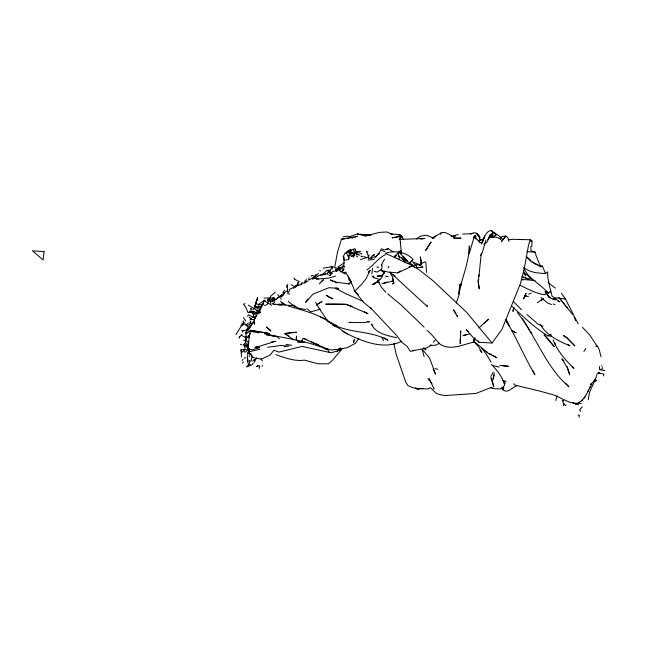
<?xml version="1.0" encoding="UTF-8"?>
<svg xmlns="http://www.w3.org/2000/svg" width="649" height="649" viewBox="0 0 649 649"><rect width="100%" height="100%" fill="white"/><g stroke="black" fill="none" stroke-linecap="round" stroke-linejoin="round"><path stroke-width="0.97" d="M343.84 269.197L344.027 256.963M353.729 340.587L353.697 342.485L354.541 339.24M399.143 259.568L399.216 255.665M249.24 351.336L249.321 349.308L248.794 350.947L249.24 351.336L247.853 352.894L247.285 360.649L248.672 365.225L246.798 366.133M479.668 240.828L479.838 236.431L476.488 233.275L474.119 232.65L470.428 234.111M490.733 237.51L492.81 235.53L492.899 233.275L491.407 230.354C484.446 231.855 484.251 239.059 481.363 244L484.698 235.985M248.145 347.215L248.21 348.773L249.184 335.833L250.701 332.661M246.466 340.709L246.539 339.265M248.421 345.033L248.453 344.408L244.219 346.079L243.432 344.351L248.364 345.438L244.219 346.079L244.851 345.909L244.981 349.3L241.485 352.788M257.004 310.165L256.915 311.796L258.846 311.625M296.26 340.547L296.528 336.06L296.277 338.04M481.274 253.337L478.386 281.788L479.238 288.846L477.989 281.268L478.272 279.411M508.208 239.732L513.562 239.303L530.403 239.749L532.075 241.144L531.75 246.498L530.817 246.636L531.028 250.798L535.425 252.218L535.863 255.073L540.576 266.723L542.499 266.171L545.395 273.505L547.537 271.785L547.902 278.161L550.717 291.369L548.308 293.316C541.006 284.084 528.781 279.297 523.905 268.305M427.074 330.357L431.285 334.211L439.56 343.873C450.422 351.352 462.559 344.408 473.819 342.169L473.9 341.001M595.49 380.63L595.62 378.756M256.428 301.923L256.274 303.951L262.788 305.014L263.989 300.609L271.558 305.233M563.17 400.53L562.999 402.648L565.425 405.625L566.123 404.798M247.853 352.894L248.364 353.332L248.526 351.044L250.173 354.33L249.378 356.536M371.861 273.854L372.502 268.199M259.251 368.551L259.576 365.728L256.55 366.604L257.953 365.33M248.364 353.332L248.494 352.261M596.829 374.83C596.098 378.529 593.64 382.358 590.379 384.354L591.92 384.184C587.28 391.542 584.952 401.439 575.403 403.978L575.614 403.313L576.912 403.175M241.314 351.198L240.893 349.462L248.745 349.933L248.932 348.667L249.094 349.397L245.014 352.35L243.821 350.898M263.632 302.978L262.358 304.446L262.748 304.827L263.989 300.609L259.511 303.781L258.148 307.123L254.919 305.752L257.58 297.631L254.822 307.277L256.972 299.376M599.4 368.267L599.676 366.442M308.77 279.792L309.07 277.837M478.702 276.636L478.994 274.778M254.708 359.497L254.294 362.174L256.55 357.94M262.358 304.446L261.336 308.17M400.449 242.272L399.808 238.159L400.368 237.94L400.628 236.301L392.296 237.81L400.628 236.301M334.868 266.374L337.512 252.088L341.447 239.157L357.412 236.317L354.703 237.266M579.054 417.315L579.395 415.303M348.756 258.651L349.722 253.175L349.113 251.836L345.925 253.224L347.101 251.431L350.265 249.297L351.271 250.668M588.181 399.8L589.576 392.231L594.411 381.45M603.489 375.958L603.846 374.035L598.191 373.013M339.094 270.171L339.443 268.337M494.27 373.053L493.005 379.47L494.205 375.236M460.441 332.483L460.79 330.82L460.271 343.783L460.084 338.9M249.119 337.107L249.184 335.833M407.394 263.218L410.111 262.553L411.247 261.255M286.274 287.296L287.45 284.603M368.965 254.927L368.567 256.712L366.434 251.26L367.959 252.047M338.397 267.631L338.664 266.463L344.262 262.869M503.486 387.818L503.007 389.879C508.264 393.894 512.093 387.039 516.831 385.79M252.104 356.309L250.903 361.396L249.443 360.576L249.265 364.024L250.303 365.046M312.907 278.332L312.68 279.281L318.375 273.407M260.168 309.451L260.622 307.602L257.036 308.535M249.906 327.672L249.297 328.402L253.175 321.953L254.538 324.249L253.767 320.793L257.531 313.735L260.671 312.039L258.27 312.42L260.557 308.234M249.094 349.397L249.281 348.659M262.155 366.361L262.431 365.33M251.82 324.338L252.404 323.405M246.628 330.755L246.076 332.775L245.476 332.969M594.727 379.665L594.184 381.612L593.786 381.15M473.738 339.346L473.235 341.106L474.817 337.748M474.468 235.928L469.195 253.637L469.332 245.963C469.105 260.217 463.67 274.016 459.995 287.726L461.658 282.396L458.827 294.078L459.833 284.449L458.875 295.506L456.239 303.026M354.597 253.881L353.591 257.264L352.942 256.639M270.519 301.574L271.12 301.444L270.252 300.511L270.519 301.574L276.076 299.44L277.902 297.607L280.522 296.455L283.329 293.664L282.672 294.857L282.201 294.37M555.795 400.474L557.175 395.858M239.57 336.612L239.108 338.105L241.136 335.176L243.732 336.596L249.167 337.683M602.475 367.577L601.899 369.476L599.27 369.176L600.471 369.792M246.912 337.561L245.33 342.607L244.292 343.662M240.714 326.991L235.895 334.519M485.85 240.065L482.475 252.128L480.666 255.609M305.225 280.449L304.259 283.297L301.899 282.518L301.907 283.954L300.763 284.911M482.353 242.694L484.251 237.307M530.403 239.749L528.594 244.843L524.311 268.499L520.425 283.621L501.969 329.368L492.056 343.021L478.994 342.274L473.113 337.512L466.29 329.627L468.31 331.444M503.835 387.631L503.007 389.879L501.279 387.664M247.447 328.289L245.776 332.75L246.433 338.989L245.152 337.561M379.535 282.704L378.359 281.333L372.283 284.53L374.449 283.921L380.152 279.549L382.91 275.695L377.028 276.158L381.571 275.841L384.281 272.831L384.938 271.185M360.714 251.268L358.021 251.528L356.966 254.116L354.427 252.786M293.819 288.407L294.557 286.671M563.251 405.722L564.062 403.856M361.079 256.744L361.355 256.12L363.099 256.874M377.028 255.763L377.84 253.929L378.253 254.481L375.73 256.582M250.003 320.298L250.53 319.121L253.994 319.665M250.936 325.311L250.563 326.796M473.819 342.169L475.328 338.819M390.252 272.58L390.803 274.397L392.71 276.896L393.578 282.12L392.669 284.116L394.284 282.802M248.932 348.667L248.745 349.933M246.847 333.562L248.453 331.071L249.816 334.178M368.243 272.637L370.019 270.43L365.979 278.867L361.712 284.181L354.573 291.369L358.191 294.881L355.181 291.482L363.44 302.247L371.496 308.819L396.766 335.647L401.828 342.364L407.069 346.347L410.338 351.328L426.255 348.051L430.036 346.079L430.985 344.603M306.847 339.654L303.245 338.291L302.028 340.806L303.497 342.177M297.023 284.651L297.915 282.81L298.345 285.714L301.517 283.694M440.379 234.338L441.174 232.715L445.1 232.48L450.625 235.149L454.738 238.207L461.041 238.151L453.789 238.207L454.738 238.207M349.211 254.668L348.375 256.331L350.087 254.035L349.941 253.11L349.227 253.167M267.615 301.136L268.402 299.578M345.106 252.899L343.199 256.647L344.343 260.338M288.578 292.261L289.332 290.809M384.468 259.276L381.288 265.117M247.821 329.87L248.364 328.832L247.318 329.984L247.821 329.87L242.337 330.633L242.645 332.11M412.967 259.227L412.066 260.825L412.967 259.227C406.128 251.982 394.633 250.125 385.328 253.297L412.788 265.766L419.092 269.806L432.956 280.684L466.736 312.412L492.056 343.021M500.493 239.246L501.344 237.696L500.428 239.059M395.282 255.235L394.381 256.858L399.313 251.747L400.636 253.28M584.019 398.299L585.033 396.888M375.309 282.437L374.449 283.921L378.359 281.333M490.831 376.469L493.37 372.112M252.907 310.011L253.921 308.291M340.409 269.611L341.382 268.021L337.942 266.982M583.881 351.563L585.877 348.416M588.619 389.789L587.84 391.566M387.988 267.891L388.938 266.358M253.215 362.953L252.185 364.608L246.652 367.01M336.92 271.063L336.92 269.473L342.323 266.804L343.021 265.733M329.773 270.106L328.694 271.753L328.548 269.968M294.67 277.999L294.013 278.981L299.27 281.634L297.94 282.964M307.829 299.124L305.614 302.418L312.81 294.265L328.978 287.677L338.575 288.456L335.614 287.905M358.816 338.405L355.465 343.289L346.939 347.823L338.535 349.203L331.444 350.03L326.577 348.618L312.98 342.818L318.456 344.587M275.874 354.678C284.838 357.745 294.954 361.647 304.422 360.122L318.278 363.829L328.491 363.789L332.978 359.781L342.502 348.197M499.835 238.645L501.555 236.634L505.863 236.017L501.507 241.396L505.863 236.017L508.005 237.964L509.019 241.396M247.52 316.29L248.559 314.846L255.114 318.172L254.497 319.43M242.15 360.487L243.067 359.23M348.667 284.189L349.657 282.826L351.555 282.583M490.749 387.688L493.126 388.597L499.665 388.913L502.172 388.337L504.711 384.898C502.358 376.858 497.085 370.352 491.463 364.332M311.163 276.312L311.909 275.314L314.424 276.401L316.144 274.259M340.035 271.826L342.68 271.055L343.694 269.741L342.68 271.055M249.873 353.794L250.92 354.062L251.828 355.611L251.463 356.098L253.937 357.786L261.271 359.092L270.349 354.922L273.878 350.184L278.827 352.107L302.093 346.412L331.071 352.772L341.366 349.843M284.603 290.29L282.956 292.448L284.635 292.788L283.005 295.603L280.822 297.193L281.049 299.311M368.486 272.426L370.019 270.43M394.827 257.75L396.417 255.698M337.05 351.75L340.181 347.799M433.345 342.266L435.171 340.035M411.117 261.847L412.237 260.509M399.533 239.481L401.739 236.844L401.358 235.4L398.494 235.1M379.17 253.394L378.253 254.481L381.515 248.802L384.281 249.889L388.151 248.818L393.172 251.723M351.912 253.045L352.456 252.396L352.878 252.704L352.366 253.061L347.101 251.431L350.914 251.942L352.366 253.061L352.78 252.737M589.479 387.485L590.622 386.163M582.315 406.85L579.557 409.949L580.587 411.279M381.571 275.841L384.281 272.831L381.401 269.879M541.217 300.625L543.213 298.418L537.34 302.759M252.761 361.039L254.067 359.619M331.477 268.086L332.718 266.763M283.808 293.153L287.247 290.582M245.793 325.579L248.372 322.951M332.077 273.237L329.749 275.606L332.564 271.404L337.934 270.682M546.547 292.991L544.876 294.687C535.652 293.64 528.156 288.943 519.857 285.268M294.338 307.561L295.587 306.312M319.243 283.946L323.462 279.719L321.133 281.723M478.921 327.85L488.6 319.203L484.576 323.202M305.111 282.786L307.78 281.017M581.382 403.727L578.502 403.102L579.825 401.796M492.867 237.502L495.982 234.492L491.407 230.354M434.619 237.38L435.893 236.155M578.056 415.319L578.632 414.768M595.425 381.571L596.764 380.314M242.288 363.042L243.521 361.907M259.065 310.912L260.2 309.906L259.876 309.419M275.29 292.164L270.844 296.131L267.153 304.665L264.5 305.419M475.968 234.97L474.03 236.625L476.058 236.455L474.435 236.333M268.629 298.791L267.445 299.797L270.252 301.598L270.933 303.732M277.731 298.175L279.159 297.015M250.749 321.855L249.735 322.675L250.279 324.029L247.642 325.498M548.308 293.316L550.936 291.198L552.072 296.277L554.497 297.688L565.425 299.019L573.627 314.952L575.574 320.549M370.668 257.45L374.319 254.53L372.948 255.592L376.136 256.988L374.643 257.921M380.898 270.373L387.932 272.053L397.788 272.88L400.352 270.876M281.747 294.857L279.354 296.674L277.796 294.605M255.893 316.647L256.574 315.438L250.465 311.853L247.983 312.461L245.663 306.936L243.448 304.17L245.103 303.74M502.172 388.337L503.47 387.372M248.51 326.861L249.954 325.782M416.512 238.994L420.309 236.171L426.507 235.214L433.954 238.272L432.258 238.28M314.911 278.437L318.01 276.158M358.021 251.528L351.263 256.493L350.395 255.268M247.675 336.425L249.224 335.338M581.309 400.814L582.778 399.873M385.547 254.562C378.148 258.27 373.394 265.36 366.839 270.025M483.87 244.235L486.896 242.337L490.271 234.654L488.024 239.732L491.123 234.833L492.899 233.275L491.301 234.021M293.867 287.329L289.47 289.422L289.705 290.087M308.924 280.133L314.432 276.75M397.788 272.88L412.788 265.766L409.089 266.715M257.337 346.217L254.952 347.637L275.663 341.252L271.452 341.991M386.463 249.354L388.078 248.405L388.151 248.818M432.25 237.802L441.012 233.096M551.098 334.365L547.886 335.866C534.606 327.891 523.394 316.542 511.972 306.336M469.908 333.789L462.948 335.72L466.769 334.486M294.532 286.923L298.086 285.114L298.345 285.714M439.714 343.151L435.503 345.26L429.914 345.536M550.36 334.624L547.886 335.866L551.585 336.101M521.974 276.661L528.87 279.248L530.85 278.283L532.797 280.619M338.535 349.203L340.344 348.335M526.347 295.433L524.733 296.204L523.556 298.954L526.071 293.364L524.733 296.204L528.408 296.479M528.757 294.281L531.174 293.129M270.56 297.339L269.294 297.932L269.83 298.321M345.925 253.224L350.914 251.942L349.73 251.844L349.43 251.009L354.159 248.851L355.303 248.948L355.336 250.546M473.9 237.94L475.393 237.283L476.188 238.791M304.892 282.161L306.385 281.52M558.14 301.063L559.836 301.874L555.666 298.84L553.654 299.7L549.062 297.112L544.86 291.563L547.561 291.863M401.828 341.22C382.529 350.744 360.13 340.49 342.623 331.477M491.082 236.171L492.81 235.53M412.545 350.728L414.281 350.095M249.07 312.356L250.465 311.853M250.173 354.33L250.92 354.062M320.265 309.184L310.644 311.869L306.815 308.689M360.519 259.632L368.567 256.899L368.762 258.846M320.638 274.827L323.194 273.959L327.25 270.114L328.816 272.231M478.289 240.747L483.692 238.913M458.202 234.403L451.712 236.577M325.433 349.162L327.137 348.594M351.847 255.982L354.987 255M255 308.032L262.642 305.663M387.558 282.039L382.091 283.702L393.44 280.928L391.866 281.074M323.851 274.519L322.318 274.965L323.737 273.805L323.851 274.519L327.08 273.7M596.95 373.873L599.668 373.078L598.289 372.558M335.72 276.085L328.394 278.161L316.063 279.135M339.192 268.102L337.861 268.467L331.112 266.22M351.004 237.964L352.902 237.453M252.721 317.264L255.592 316.493M318.188 275.825L325.709 273.983M343.102 236.917L347.466 236.106L352.894 237.899L348.992 236.828L357.364 234.054L365.006 235.879L379.706 232.391L386.723 231.961L392.767 234.484L391.063 234.07M503.356 381.523L505.198 381.093M343.28 272.807L345.917 272.199M244.113 358.118L245.922 357.704M256.955 348.002L259.576 347.41L252.347 349.835L248.664 349.235L246.06 345.373L248.21 348.773M260.038 349.186L248.883 351.872M412.496 265.766L418.994 264.516M595.798 346.233L597.356 345.933L599.108 349.34L601.031 356.772M400.368 237.94L399.833 238.045L401.739 236.844L400.1 234.695L390.219 233.859M245.711 343.362L248.575 342.81L248.681 341.569L243.651 340.214M349.941 253.11L350.087 254.035L349.633 253.832L352.959 253.775M562.261 400.863L563.47 400.652M420.795 239.148L424.665 238.499L399.03 239.408M323.137 268.167L331.793 266.763M291.239 332.572L284.854 333.57L293.624 339.849M345.406 260.054L348.708 259.559M350.801 322.22L348.894 322.504L363.683 322.61L369.362 321.79L367.569 321.539M368.202 260.144L374.27 259.267M267.802 347.264L280.684 345.495L289.105 346.095L284.294 346.744M371.666 257.799L373.362 257.483M260.2 309.906L256.931 310.327L248.226 305.095M341.447 239.157L345.26 238.735M347.166 238.524L349.081 238.321M513.7 383.746L514.973 385.149C526.639 387.948 538.378 390.584 549.979 393.919C558.967 395.703 566.382 402.834 575.614 403.313M603.383 370.555L604.681 370.449L601.688 370.092M409.535 262.715L410.095 262.691M462.656 234.07L472.967 233.583M363.651 235.214L370.684 234.889M423.424 388.435L416.48 388.735L427.853 388.897L430.457 387.672L436.29 393.424L441.304 394.99L445.449 395.501L475.904 393.464L491.585 387.315L493.126 388.597M293.048 332.402L296.634 332.288L284.854 333.57L288.821 336.158M365.006 235.879L366.88 235.822M368.056 258.229L371.861 258.432M474.03 237.315L475.393 237.283M414.143 267.623L422.483 267.493M281.163 295.117L282.12 295.1M263.965 298.005L274.373 298.021M335.622 304.065L325.652 304.178L346.128 304.332L352.188 306.401M535.109 280.522L521.674 279.362M489.484 236.634L495.017 237.015L503.51 239.351M335.744 269.497L336.377 270.722L335.736 269.148L338.048 269.513M329.311 273.278L330.876 273.286M349.113 251.836L349.73 251.844M278.486 304.17L282.25 304.227M545.395 273.505C537.826 273.237 529.787 272.434 523.686 267.51M336.62 304.048L346.128 304.332L367.951 313.735L364.438 311.731M278.137 304.957L281.966 305.087M451.039 236.09L455.541 236.277M358.175 254.578L356.479 254.489L359.919 255.089M526.826 251.666L535.425 252.218M273.773 304.097L294.541 305.809L292.65 305.436M371.252 235.092L357.364 234.054L358.767 234.386M555.666 298.84L553.062 298.629L555.601 299.846M258.927 312.948L252.193 311.39L252.21 312.648L258.927 313.224M327.915 272.45L329.246 272.58L331.671 267.339L332.564 269.051M349.633 253.832L350.979 254.148M334.803 282.096L349.681 283.913M491.918 237.023L493.889 237.266M249.386 331.185L258.935 332.848M296.723 285.868L295.157 285.665L295.279 287.539M396.612 337.723C387.331 335.484 375.885 333.74 371.374 324.111L372.867 325.465M519.249 239.311L522.21 239.732M530.103 240.86L532.075 241.144M249.8 330.187L259.738 331.785M250.692 330.463L269.513 333.562L260.728 331.947M252.21 312.648L257.783 313.572M277.18 336.726L266.122 334.608L277.18 336.726L279.386 338.819M385.579 276.182L388.248 276.669M286.112 344.343L291.644 345.357M305.541 309.549L298.718 308.234L291.158 304.008L288.326 301.25M314.067 278.113L318.448 278.989M289.714 294.111L287.832 293.713L287.288 285.317M376.842 267.015L378.627 267.388M288.27 306.02C304.616 310.83 321.734 314.806 335.006 326.212L332.823 324.971L339.378 328.459L347.304 333.902M356.812 252.201L353.981 251.593L353.348 249.589M358.702 252.607L361.801 253.946M342.956 266.212L344.627 266.593M270.13 299.197L273.132 299.879L272.767 297.786M493.443 365.76L499.17 367.058M434.984 368.616L437.888 369.322M374.14 271.306L377.28 272.077L381.328 269.367L382.018 267.672L381.774 264.687M272.904 304.057L275.395 304.681M335.395 282.388L336.985 282.802M353.121 253.013L354.524 253.386M575.403 403.978L578.551 404.838M371.974 276.003L373.84 277.723L380.152 279.549M291.304 284.757L294.443 286.558M250.206 310.985L253.499 311.991M264.597 333.667C285.584 338.64 308.048 340.628 327.867 349.981L329.635 352.699M538.045 264.678L535.368 263.778L532.415 261.782M539.822 265.279L542.499 266.171M335.306 281.65L330.398 279.938L332.953 281.463M415.425 387.818L418.759 389.092L412.196 387.518L407.783 385.482L405.641 381.855L396.141 354.135L393.886 343.443M521.447 279.443L523.143 280.1M254.968 312.469L252.193 311.39L254.303 317.742L254.943 318.067M381.685 250.441L384.962 251.723M551.496 304.519L547.399 302.905L540.99 297.51M338.413 289.559L336.58 288.821L346.306 293.981L362.888 301.217M543.01 326.269L538.045 324.159L527.053 314.578M523.54 276.969L528.87 279.248M488.884 353.381L491.22 354.378M327.826 320.257L320.135 316.663M553.135 303.959L554.822 304.706M411.166 264.029L412.545 264.638M502.983 380.484L506.204 381.985M418.094 264.541L422.961 266.861M240.373 344.262L241.915 345M315.722 302.393C319.016 308.754 323.616 314.806 327.518 321.028L337.099 325.701M271.582 301.047L274.397 302.434M364.186 256.566L365.712 257.329M503.551 382.521L505.198 383.348M327.518 321.028C345.56 334.259 369.159 329.4 387.956 340.279L384.086 337.805M319.706 270.576L320.549 271.006M303.245 338.291L313.783 343.029L311.244 341.617M540.576 266.723L530.939 261.604L526.363 256.598L530.898 260.492M478.978 241.907L480.568 242.75L474.938 237.388L475.92 238.848M540.374 324.541C546.653 335.565 558.886 341.074 570.073 345.909L567.551 344.262M340.895 271.533L345.536 274.113M276.076 299.44L273.651 298.078L274.405 299.716M327.932 270.625L331.996 272.961M492.802 355.222L496.834 357.769L488.446 353.51L474.541 341.788M549.062 297.112L550.287 297.923L547.683 295.246L549.062 297.112L547.05 293.819M356.228 255.893L357.786 256.988M245.168 338.989L246.198 339.719M381.88 271.104L384.281 272.831M548.348 282.883L555.487 288.148M349.43 251.009L350.33 251.674M250.384 311.642L251.066 312.153M525.503 273.627L530.85 278.283M572.962 402.599L574.097 403.443M387.696 293.843L401.001 304.884L424.081 327.128M392.937 274.349L395.2 276.149M282.55 302.742L285.292 304.933L281.861 302.807L280.49 301.095M479.635 239.116L481.177 240.39M272.645 303.367L274.073 304.568M405.73 259.819L407.913 261.677L398.437 256.209L398.226 252.761M423.643 347.945L425.931 349.892L423.975 348.042M241.842 330.171L243.115 331.258M389.887 272.101L427.358 306.579L426.904 304.965M303.408 342.031L301.907 340.36M338.819 269.522L340.79 271.306L342.372 271.509L342.323 266.804M513.302 301.485L521.536 309.727M485.931 351.028L487.383 352.375M563.997 360.925L561.847 358.808L567.145 367.464L569.725 374.879L567.242 366.685M420.236 262.61L421.68 264.07L420.268 257.012L421.68 264.07M473.559 341.504L478.654 346.769L481.866 352.415L479.936 350.282M409.47 262.707L411.474 264.808M398.762 251.99L407.913 261.677L403.28 256.331M351.125 282.015L349.121 279.808L348.091 276.433M565.701 383.202L568.938 386.836C545.582 366.815 536.269 336.239 517.407 312.607M415.328 264.93L412.756 261.961L420.698 265.06L420.958 263.762L424.706 261.928L425.817 262.123L426.523 272.369M385.806 292.318L381.45 287.264L377.507 280.336M582.477 327.339L590.128 335.517L597.396 346.728M427.902 378.643L431.95 383.486M249.135 317.028L250.116 318.221L250.806 317.783L251.512 319.332M422.872 349.949L429.606 358.232L435.568 374.197L433.159 369.086M456.077 313.183L453.375 309.841L457.618 316.947L457.115 315.398M559.99 298.743L561.872 301.087M563.129 302.645L572.548 314.351M558.716 297.177L567.356 308.097M355.044 249.897L356.179 251.358M481.55 347.978L486.369 354.281L491.001 362.028M401.536 257.361L405.649 262.829L401.634 257.361M351.58 282.128L345.674 272.174M245.436 323.867L249.086 328.881M572.678 366.693L573.862 368.34C565.401 360.138 557.45 351.028 553.135 339.906M500.363 236.942L494.587 232.748L495.966 235.782M508.686 324.249L506.496 321.117C516.807 338.575 524.627 357.307 534.881 374.789L532.845 370.417M370.603 307.529L371.496 308.819M243.489 317.686L245.728 320.914M561.507 293.307L565.425 299.019M260.955 358.824L262.374 360.933M522.388 318.627L523.905 320.955M530.233 331.193L531.856 333.7M524.416 321.726L529.146 329.522M251.828 355.611L252.729 357.104M574.584 317.11L578.283 323.762M478.102 340.644L478.994 342.274M381.839 337.407L383.559 340.563M524.035 272.929L525.585 275.784L523.264 270.803M505.376 319.308L508.994 325.993L506.277 319.77M241.59 334.292L241.915 334.892M401.358 235.4L403.418 239.416M263.437 300.649L263.77 301.29M350.687 251.488L350.914 251.942M347.069 254.473L349.121 258.61M348.448 277.155L353.332 287.126L354.573 291.369M296.098 286.152L296.382 286.744M429.224 378.391L433.93 388.97L433.597 387.331M401.569 253.629L400.255 250.206L400.506 252.088M327.404 273.018L328.167 275.095M264.816 300.073L265.311 301.509M247.545 358.743L248.316 361.152M273.789 297.859L274.852 301.704M392.426 277.902L393.578 282.12M554.798 342.802L555.422 345.114M422.215 349.3L424.113 356.642M416.309 264.954L416.739 266.674M335.736 269.148L336.32 271.509M251.179 309.216L250.976 308.34L251.025 310.246M306.028 279.046L306.32 280.465M601.761 365.533L601.899 366.239M250.692 321.62L251.058 323.526M373.548 275.849L373.84 277.723M242.012 323.024L242.312 325.644L240.73 326.114L244.275 322.585L243.124 320.947L243.959 324.914L243.821 323.178M400.271 242.061L401.536 253.556M240.974 350.395L241.55 356.918M254.359 318.708L254.635 323.559M578.478 402.477L578.502 403.102M247.196 329.83L247.204 330.471M44.027 251.601L43.118 259.941L32.45 250.871L44.027 251.601M513.805 307.529L512.937 311.415L513.821 307.561M431.041 242.053L425.639 250.457L431.041 242.053M321.855 301.558L316.461 304.933L321.855 301.558M302.888 342.015L297.534 341.877L304.267 342.12L302.888 342.015M508.418 366.32L500.16 365.428L508.418 366.32M477.031 233.47L476.488 233.275L479.684 237.785L477.031 233.47M332.775 298.718L328.362 297.104L326.204 295.181L332.775 298.718M515.963 332.734L511.501 330.438L515.963 332.734M566.755 337.61L563.275 335.476L566.828 337.707L574.86 345.925L566.755 337.61M269.935 329.968L266.447 326.982L270.917 331.047L269.935 329.968M547.667 338.518L544.04 334.746L554.254 346.663L547.667 338.518M492.567 381.701L490.969 377.653L493.743 386.666L492.567 381.701"/></g></svg>
